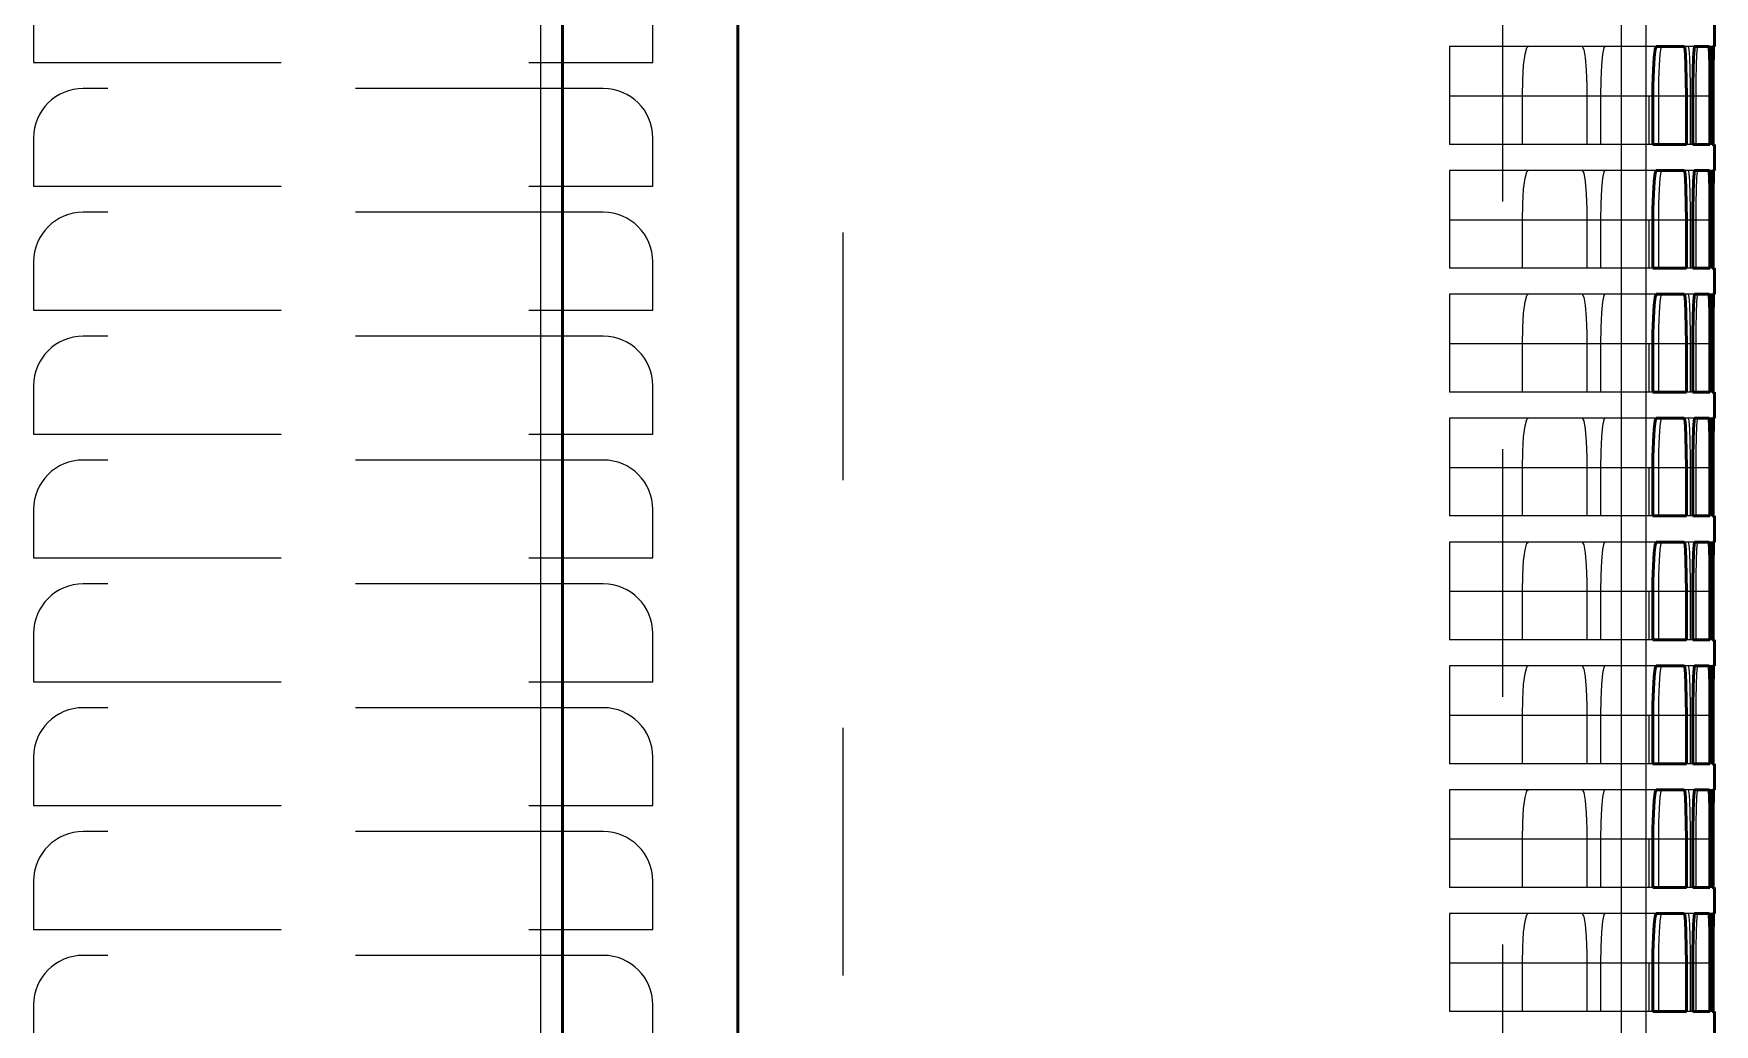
# Model space of a CAD drawing. Header units: inches. Extents: x 0 to 35.8, y 0 to 41.5.
# Drawn here: x 28.98 to 35.77, y 6.3 to 10.3 of the extents above; entities that cross this region are included whole.
import ezdxf

# ---------------------------------------------------------------- set-up
doc = ezdxf.new("R2010")
doc.units = ezdxf.units.IN
doc.header["$MEASUREMENT"] = 0
doc.linetypes.add('Dashed', pattern=[2, 1, -1])
for name, color, linetype, lineweight in [('AM_0', 7, 'Continuous', 50), ('AM_4', 3, 'Continuous', 25), ('AM_9', 6, 'Dashed', 25)]:
    doc.layers.add(name, color=color, linetype=linetype, lineweight=lineweight)

msp = doc.modelspace()

# ---------------------------------------------------------------- linework, layer by layer
at = {"layer": 'AM_0'}
for p, q in [((31.12, 14.625), (31.12, 2.375)), ((31.8271, 14.625), (31.8271, 4.04)), ((35.77, 10.355), (35.77, 10.25)), ((35.6481, 10.25), (35.5345, 10.25)), ((35.7485, 10.25), (35.6901, 10.25)), ((35.77, 10.25), (35.7636, 10.25)), ((35.5217, 10.05), (35.5217, 9.855)), ((35.657, 9.855), (35.657, 10.05)), ((35.6826, 10.05), (35.6826, 9.855)), ((35.7522, 9.855), (35.7522, 10.05)), ((35.7613, 10.05), (35.7613, 9.855)), ((35.7652, 9.855), (35.7652, 10.05)), ((35.5217, 9.855), (35.657, 9.855)), ((35.6826, 9.855), (35.7522, 9.855)), ((35.7613, 9.855), (35.77, 9.855)), ((35.77, 9.855), (35.77, 9.75)), ((35.6481, 9.75), (35.5345, 9.75)), ((35.7485, 9.75), (35.6901, 9.75)), ((35.77, 9.75), (35.7636, 9.75)), ((35.5217, 9.55), (35.5217, 9.355)), ((35.657, 9.355), (35.657, 9.55)), ((35.6826, 9.55), (35.6826, 9.355)), ((35.7522, 9.355), (35.7522, 9.55)), ((35.7613, 9.55), (35.7613, 9.355)), ((35.7652, 9.355), (35.7652, 9.55)), ((35.5217, 9.355), (35.657, 9.355)), ((35.6826, 9.355), (35.7522, 9.355)), ((35.7613, 9.355), (35.77, 9.355)), ((35.77, 9.355), (35.77, 9.25)), ((35.6481, 9.25), (35.5345, 9.25)), ((35.7485, 9.25), (35.6901, 9.25)), ((35.77, 9.25), (35.7636, 9.25)), ((35.5217, 9.05), (35.5217, 8.855)), ((35.657, 8.855), (35.657, 9.05)), ((35.6826, 9.05), (35.6826, 8.855)), ((35.7522, 8.855), (35.7522, 9.05)), ((35.7613, 9.05), (35.7613, 8.855)), ((35.7652, 8.855), (35.7652, 9.05)), ((35.5217, 8.855), (35.657, 8.855)), ((35.6826, 8.855), (35.7522, 8.855)), ((35.7613, 8.855), (35.77, 8.855)), ((35.77, 8.855), (35.77, 8.75)), ((35.6481, 8.75), (35.5345, 8.75)), ((35.7485, 8.75), (35.6901, 8.75)), ((35.77, 8.75), (35.7636, 8.75)), ((35.5217, 8.55), (35.5217, 8.355)), ((35.657, 8.355), (35.657, 8.55)), ((35.6826, 8.55), (35.6826, 8.355)), ((35.7522, 8.355), (35.7522, 8.55)), ((35.7613, 8.55), (35.7613, 8.355)), ((35.7652, 8.355), (35.7652, 8.55)), ((35.5217, 8.355), (35.657, 8.355)), ((35.6826, 8.355), (35.7522, 8.355)), ((35.7613, 8.355), (35.77, 8.355)), ((35.77, 8.355), (35.77, 8.25)), ((35.6481, 8.25), (35.5345, 8.25)), ((35.7485, 8.25), (35.6901, 8.25)), ((35.77, 8.25), (35.7636, 8.25)), ((35.5217, 8.05), (35.5217, 7.855)), ((35.657, 7.855), (35.657, 8.05)), ((35.6826, 8.05), (35.6826, 7.855)), ((35.7522, 7.855), (35.7522, 8.05)), ((35.7613, 8.05), (35.7613, 7.855)), ((35.7652, 7.855), (35.7652, 8.05)), ((35.5217, 7.855), (35.657, 7.855)), ((35.6826, 7.855), (35.7522, 7.855)), ((35.7613, 7.855), (35.77, 7.855)), ((35.77, 7.855), (35.77, 7.75)), ((35.6481, 7.75), (35.5345, 7.75)), ((35.7485, 7.75), (35.6901, 7.75)), ((35.77, 7.75), (35.7636, 7.75)), ((35.5217, 7.55), (35.5217, 7.355)), ((35.657, 7.355), (35.657, 7.55)), ((35.6826, 7.55), (35.6826, 7.355)), ((35.7522, 7.355), (35.7522, 7.55)), ((35.7613, 7.55), (35.7613, 7.355)), ((35.7652, 7.355), (35.7652, 7.55)), ((35.5217, 7.355), (35.657, 7.355)), ((35.6826, 7.355), (35.7522, 7.355)), ((35.7613, 7.355), (35.77, 7.355)), ((35.77, 7.355), (35.77, 7.25)), ((35.6481, 7.25), (35.5345, 7.25)), ((35.7485, 7.25), (35.6901, 7.25)), ((35.77, 7.25), (35.7636, 7.25)), ((35.5217, 7.05), (35.5217, 6.855)), ((35.657, 6.855), (35.657, 7.05)), ((35.6826, 7.05), (35.6826, 6.855)), ((35.7522, 6.855), (35.7522, 7.05)), ((35.7613, 7.05), (35.7613, 6.855)), ((35.7652, 6.855), (35.7652, 7.05)), ((35.5217, 6.855), (35.657, 6.855)), ((35.6826, 6.855), (35.7522, 6.855)), ((35.7613, 6.855), (35.77, 6.855)), ((35.77, 6.855), (35.77, 6.75)), ((35.6481, 6.75), (35.5345, 6.75)), ((35.7485, 6.75), (35.6901, 6.75)), ((35.77, 6.75), (35.7636, 6.75)), ((35.5217, 6.55), (35.5217, 6.355)), ((35.657, 6.355), (35.657, 6.55)), ((35.6826, 6.55), (35.6826, 6.355)), ((35.7522, 6.355), (35.7522, 6.55)), ((35.7613, 6.55), (35.7613, 6.355)), ((35.7652, 6.355), (35.7652, 6.55)), ((35.5217, 6.355), (35.657, 6.355)), ((35.6826, 6.355), (35.7522, 6.355)), ((35.7613, 6.355), (35.77, 6.355)), ((35.77, 6.355), (35.77, 6.25))]:
    msp.add_line(p, q, dxfattribs=at)
for points in [[(35.5345, 10.25), (35.5303, 10.2387), (35.5265, 10.206), (35.5236, 10.1557), (35.522, 10.0935), (35.5217, 10.05)], [(35.657, 10.05), (35.6565, 10.1162), (35.6551, 10.1748), (35.6529, 10.2195), (35.6501, 10.2451), (35.6481, 10.25)], [(35.6901, 10.25), (35.6877, 10.2387), (35.6855, 10.2061), (35.6838, 10.1559), (35.6828, 10.0938), (35.6826, 10.05)], [(35.7522, 10.05), (35.752, 10.1162), (35.7514, 10.1749), (35.7505, 10.2196), (35.7494, 10.2451), (35.7485, 10.25)], [(35.7636, 10.25), (35.7629, 10.2387), (35.7622, 10.2062), (35.7617, 10.156), (35.7614, 10.0939), (35.7613, 10.05)], [(35.7652, 10.05), (35.7653, 10.1162), (35.7656, 10.1749), (35.766, 10.2196), (35.7665, 10.2451), (35.7669, 10.25)], [(35.5345, 9.75), (35.5303, 9.7387), (35.5265, 9.706), (35.5236, 9.6557), (35.522, 9.5935), (35.5217, 9.55)], [(35.657, 9.55), (35.6565, 9.6162), (35.6551, 9.6748), (35.6529, 9.7195), (35.6501, 9.7451), (35.6481, 9.75)], [(35.6901, 9.75), (35.6877, 9.7387), (35.6855, 9.7061), (35.6838, 9.6559), (35.6828, 9.5938), (35.6826, 9.55)], [(35.7522, 9.55), (35.752, 9.6162), (35.7514, 9.6749), (35.7505, 9.7196), (35.7494, 9.7451), (35.7485, 9.75)], [(35.7636, 9.75), (35.7629, 9.7387), (35.7622, 9.7062), (35.7617, 9.656), (35.7614, 9.5939), (35.7613, 9.55)], [(35.7652, 9.55), (35.7653, 9.6162), (35.7656, 9.6749), (35.766, 9.7196), (35.7665, 9.7451), (35.7669, 9.75)], [(35.5345, 9.25), (35.5303, 9.2387), (35.5265, 9.206), (35.5236, 9.1557), (35.522, 9.0935), (35.5217, 9.05)], [(35.657, 9.05), (35.6565, 9.1162), (35.6551, 9.1748), (35.6529, 9.2195), (35.6501, 9.2451), (35.6481, 9.25)], [(35.6901, 9.25), (35.6877, 9.2387), (35.6855, 9.2061), (35.6838, 9.1559), (35.6828, 9.0938), (35.6826, 9.05)], [(35.7522, 9.05), (35.752, 9.1162), (35.7514, 9.1749), (35.7505, 9.2196), (35.7494, 9.2451), (35.7485, 9.25)], [(35.7636, 9.25), (35.7629, 9.2387), (35.7622, 9.2062), (35.7617, 9.156), (35.7614, 9.0939), (35.7613, 9.05)], [(35.7652, 9.05), (35.7653, 9.1162), (35.7656, 9.1749), (35.766, 9.2196), (35.7665, 9.2451), (35.7669, 9.25)], [(35.5345, 8.75), (35.5303, 8.7387), (35.5265, 8.706), (35.5236, 8.6557), (35.522, 8.5935), (35.5217, 8.55)], [(35.657, 8.55), (35.6565, 8.6162), (35.6551, 8.6748), (35.6529, 8.7195), (35.6501, 8.7451), (35.6481, 8.75)], [(35.6901, 8.75), (35.6877, 8.7387), (35.6855, 8.7061), (35.6838, 8.6559), (35.6828, 8.5938), (35.6826, 8.55)], [(35.7522, 8.55), (35.752, 8.6162), (35.7514, 8.6749), (35.7505, 8.7196), (35.7494, 8.7451), (35.7485, 8.75)], [(35.7636, 8.75), (35.7629, 8.7387), (35.7622, 8.7062), (35.7617, 8.656), (35.7614, 8.5939), (35.7613, 8.55)], [(35.7652, 8.55), (35.7653, 8.6162), (35.7656, 8.6749), (35.766, 8.7196), (35.7665, 8.7451), (35.7669, 8.75)], [(35.5345, 8.25), (35.5303, 8.2387), (35.5265, 8.206), (35.5236, 8.1557), (35.522, 8.0935), (35.5217, 8.05)], [(35.657, 8.05), (35.6565, 8.1162), (35.6551, 8.1748), (35.6529, 8.2195), (35.6501, 8.2451), (35.6481, 8.25)], [(35.6901, 8.25), (35.6877, 8.2387), (35.6855, 8.2061), (35.6838, 8.1559), (35.6828, 8.0938), (35.6826, 8.05)], [(35.7522, 8.05), (35.752, 8.1162), (35.7514, 8.1749), (35.7505, 8.2196), (35.7494, 8.2451), (35.7485, 8.25)], [(35.7636, 8.25), (35.7629, 8.2387), (35.7622, 8.2062), (35.7617, 8.156), (35.7614, 8.0939), (35.7613, 8.05)], [(35.7652, 8.05), (35.7653, 8.1162), (35.7656, 8.1749), (35.766, 8.2196), (35.7665, 8.2451), (35.7669, 8.25)], [(35.5345, 7.75), (35.5303, 7.7387), (35.5265, 7.706), (35.5236, 7.6557), (35.522, 7.5935), (35.5217, 7.55)], [(35.657, 7.55), (35.6565, 7.6162), (35.6551, 7.6748), (35.6529, 7.7195), (35.6501, 7.7451), (35.6481, 7.75)], [(35.6901, 7.75), (35.6877, 7.7387), (35.6855, 7.7061), (35.6838, 7.6559), (35.6828, 7.5938), (35.6826, 7.55)], [(35.7522, 7.55), (35.752, 7.6162), (35.7514, 7.6749), (35.7505, 7.7196), (35.7494, 7.7451), (35.7485, 7.75)], [(35.7636, 7.75), (35.7629, 7.7387), (35.7622, 7.7062), (35.7617, 7.656), (35.7614, 7.5939), (35.7613, 7.55)], [(35.7652, 7.55), (35.7653, 7.6162), (35.7656, 7.6749), (35.766, 7.7196), (35.7665, 7.7451), (35.7669, 7.75)], [(35.5345, 7.25), (35.5303, 7.2387), (35.5265, 7.206), (35.5236, 7.1557), (35.522, 7.0935), (35.5217, 7.05)], [(35.657, 7.05), (35.6565, 7.1162), (35.6551, 7.1748), (35.6529, 7.2195), (35.6501, 7.2451), (35.6481, 7.25)], [(35.6901, 7.25), (35.6877, 7.2387), (35.6855, 7.2061), (35.6838, 7.1559), (35.6828, 7.0938), (35.6826, 7.05)], [(35.7522, 7.05), (35.752, 7.1162), (35.7514, 7.1749), (35.7505, 7.2196), (35.7494, 7.2451), (35.7485, 7.25)], [(35.7636, 7.25), (35.7629, 7.2387), (35.7622, 7.2062), (35.7617, 7.156), (35.7614, 7.0939), (35.7613, 7.05)], [(35.7652, 7.05), (35.7653, 7.1162), (35.7656, 7.1749), (35.766, 7.2196), (35.7665, 7.2451), (35.7669, 7.25)], [(35.5345, 6.75), (35.5303, 6.7387), (35.5265, 6.706), (35.5236, 6.6557), (35.522, 6.5935), (35.5217, 6.55)], [(35.657, 6.55), (35.6565, 6.6162), (35.6551, 6.6748), (35.6529, 6.7195), (35.6501, 6.7451), (35.6481, 6.75)], [(35.6901, 6.75), (35.6877, 6.7387), (35.6855, 6.7061), (35.6838, 6.6559), (35.6828, 6.5938), (35.6826, 6.55)], [(35.7522, 6.55), (35.752, 6.6162), (35.7514, 6.6749), (35.7505, 6.7196), (35.7494, 6.7451), (35.7485, 6.75)], [(35.7636, 6.75), (35.7629, 6.7387), (35.7622, 6.7062), (35.7617, 6.656), (35.7614, 6.5939), (35.7613, 6.55)], [(35.7652, 6.55), (35.7653, 6.6162), (35.7656, 6.6749), (35.766, 6.7196), (35.7665, 6.7451), (35.7669, 6.75)]]:
    msp.add_lwpolyline(points, dxfattribs=at)
at = {"layer": 'AM_4'}
for p, q in [((31.0309, 14.625), (31.0309, 2.375)), ((35.394, 14.625), (35.394, 4.6385)), ((35.4937, 14.625), (35.4937, 4.6214)), ((35.657, 10.05), (35.5217, 10.05)), ((35.7522, 10.05), (35.6826, 10.05)), ((35.7652, 10.05), (35.7613, 10.05)), ((35.657, 9.55), (35.5217, 9.55)), ((35.7522, 9.55), (35.6826, 9.55)), ((35.7652, 9.55), (35.7613, 9.55)), ((35.657, 9.05), (35.5217, 9.05)), ((35.7522, 9.05), (35.6826, 9.05)), ((35.7652, 9.05), (35.7613, 9.05)), ((35.657, 8.55), (35.5217, 8.55)), ((35.7522, 8.55), (35.6826, 8.55)), ((35.7652, 8.55), (35.7613, 8.55)), ((35.657, 8.05), (35.5217, 8.05)), ((35.7522, 8.05), (35.6826, 8.05)), ((35.7652, 8.05), (35.7613, 8.05)), ((35.657, 7.55), (35.5217, 7.55)), ((35.7522, 7.55), (35.6826, 7.55)), ((35.7652, 7.55), (35.7613, 7.55)), ((35.657, 7.05), (35.5217, 7.05)), ((35.7522, 7.05), (35.6826, 7.05)), ((35.7652, 7.05), (35.7613, 7.05)), ((35.657, 6.55), (35.5217, 6.55)), ((35.7522, 6.55), (35.6826, 6.55)), ((35.7652, 6.55), (35.7613, 6.55))]:
    msp.add_line(p, q, dxfattribs=at)
at = {"layer": 'AM_9'}
for p, q in [((32.2511, 41.5), (32.2511, 1.625)), ((34.9142, 14.625), (34.9142, 1.625)), ((28.984, 10.381), (28.984, 10.186)), ((31.484, 10.186), (31.484, 10.381)), ((34.7, 10.25), (34.7, 9.855)), ((35.5345, 10.25), (34.7, 10.25)), ((35.6901, 10.25), (35.6481, 10.25)), ((35.7636, 10.25), (35.7485, 10.25)), ((28.984, 10.186), (31.484, 10.186)), ((31.284, 10.081), (29.184, 10.081)), ((35.5217, 10.05), (34.7, 10.05)), ((34.995, 9.855), (34.995, 10.05)), ((35.2549, 10.05), (35.2549, 9.855)), ((35.3116, 9.855), (35.3116, 10.05)), ((35.5051, 10.05), (35.5051, 9.855)), ((35.5452, 9.855), (35.5452, 10.05)), ((35.6826, 10.05), (35.657, 10.05)), ((35.6727, 10.05), (35.6727, 9.855)), ((35.6963, 9.855), (35.6963, 10.05)), ((35.7613, 10.05), (35.7522, 10.05)), ((35.758, 10.05), (35.758, 9.855)), ((28.984, 9.881), (28.984, 9.686)), ((31.484, 9.686), (31.484, 9.881)), ((35.5217, 9.855), (34.7, 9.855)), ((35.6826, 9.855), (35.657, 9.855)), ((35.7613, 9.855), (35.7522, 9.855)), ((34.7, 9.75), (34.7, 9.355)), ((35.5345, 9.75), (34.7, 9.75)), ((35.6901, 9.75), (35.6481, 9.75)), ((35.7636, 9.75), (35.7485, 9.75)), ((28.984, 9.686), (31.484, 9.686)), ((31.284, 9.581), (29.184, 9.581)), ((35.5217, 9.55), (34.7, 9.55)), ((34.995, 9.355), (34.995, 9.55)), ((35.2549, 9.55), (35.2549, 9.355)), ((35.3116, 9.355), (35.3116, 9.55)), ((35.5051, 9.55), (35.5051, 9.355)), ((35.5452, 9.355), (35.5452, 9.55)), ((35.6826, 9.55), (35.657, 9.55)), ((35.6727, 9.55), (35.6727, 9.355)), ((35.6963, 9.355), (35.6963, 9.55)), ((35.7613, 9.55), (35.7522, 9.55)), ((35.758, 9.55), (35.758, 9.355)), ((28.984, 9.381), (28.984, 9.186)), ((31.484, 9.186), (31.484, 9.381)), ((35.5217, 9.355), (34.7, 9.355)), ((35.6826, 9.355), (35.657, 9.355)), ((35.7613, 9.355), (35.7522, 9.355)), ((34.7, 9.25), (34.7, 8.855)), ((35.5345, 9.25), (34.7, 9.25)), ((35.6901, 9.25), (35.6481, 9.25)), ((35.7636, 9.25), (35.7485, 9.25)), ((28.984, 9.186), (31.484, 9.186)), ((31.284, 9.081), (29.184, 9.081)), ((35.5217, 9.05), (34.7, 9.05)), ((34.995, 8.855), (34.995, 9.05)), ((35.2549, 9.05), (35.2549, 8.855)), ((35.3116, 8.855), (35.3116, 9.05)), ((35.5051, 9.05), (35.5051, 8.855)), ((35.5452, 8.855), (35.5452, 9.05)), ((35.6826, 9.05), (35.657, 9.05)), ((35.6727, 9.05), (35.6727, 8.855)), ((35.6963, 8.855), (35.6963, 9.05)), ((35.7613, 9.05), (35.7522, 9.05)), ((35.758, 9.05), (35.758, 8.855)), ((28.984, 8.881), (28.984, 8.686)), ((31.484, 8.686), (31.484, 8.881)), ((35.5217, 8.855), (34.7, 8.855)), ((35.6826, 8.855), (35.657, 8.855)), ((35.7613, 8.855), (35.7522, 8.855)), ((34.7, 8.75), (34.7, 8.355)), ((35.5345, 8.75), (34.7, 8.75)), ((35.6901, 8.75), (35.6481, 8.75)), ((35.7636, 8.75), (35.7485, 8.75)), ((28.984, 8.686), (31.484, 8.686)), ((31.284, 8.581), (29.184, 8.581)), ((35.5217, 8.55), (34.7, 8.55)), ((34.995, 8.355), (34.995, 8.55)), ((35.2549, 8.55), (35.2549, 8.355)), ((35.3116, 8.355), (35.3116, 8.55)), ((35.5051, 8.55), (35.5051, 8.355)), ((35.5452, 8.355), (35.5452, 8.55)), ((35.6826, 8.55), (35.657, 8.55)), ((35.6727, 8.55), (35.6727, 8.355)), ((35.6963, 8.355), (35.6963, 8.55)), ((35.7613, 8.55), (35.7522, 8.55)), ((35.758, 8.55), (35.758, 8.355)), ((28.984, 8.381), (28.984, 8.186)), ((31.484, 8.186), (31.484, 8.381)), ((35.5217, 8.355), (34.7, 8.355)), ((35.6826, 8.355), (35.657, 8.355)), ((35.7613, 8.355), (35.7522, 8.355)), ((34.7, 8.25), (34.7, 7.855)), ((35.5345, 8.25), (34.7, 8.25)), ((35.6901, 8.25), (35.6481, 8.25)), ((35.7636, 8.25), (35.7485, 8.25)), ((28.984, 8.186), (31.484, 8.186)), ((31.284, 8.081), (29.184, 8.081)), ((35.5217, 8.05), (34.7, 8.05)), ((34.995, 7.855), (34.995, 8.05)), ((35.2549, 8.05), (35.2549, 7.855)), ((35.3116, 7.855), (35.3116, 8.05)), ((35.5051, 8.05), (35.5051, 7.855)), ((35.5452, 7.855), (35.5452, 8.05)), ((35.6826, 8.05), (35.657, 8.05)), ((35.6727, 8.05), (35.6727, 7.855)), ((35.6963, 7.855), (35.6963, 8.05)), ((35.7613, 8.05), (35.7522, 8.05)), ((35.758, 8.05), (35.758, 7.855)), ((28.984, 7.881), (28.984, 7.686)), ((31.484, 7.686), (31.484, 7.881)), ((35.5217, 7.855), (34.7, 7.855)), ((35.6826, 7.855), (35.657, 7.855)), ((35.7613, 7.855), (35.7522, 7.855)), ((34.7, 7.75), (34.7, 7.355)), ((35.5345, 7.75), (34.7, 7.75)), ((35.6901, 7.75), (35.6481, 7.75)), ((35.7636, 7.75), (35.7485, 7.75)), ((28.984, 7.686), (31.484, 7.686)), ((31.284, 7.581), (29.184, 7.581)), ((35.5217, 7.55), (34.7, 7.55)), ((34.995, 7.355), (34.995, 7.55)), ((35.2549, 7.55), (35.2549, 7.355)), ((35.3116, 7.355), (35.3116, 7.55)), ((35.5051, 7.55), (35.5051, 7.355)), ((35.5452, 7.355), (35.5452, 7.55)), ((35.6826, 7.55), (35.657, 7.55)), ((35.6727, 7.55), (35.6727, 7.355)), ((35.6963, 7.355), (35.6963, 7.55)), ((35.7613, 7.55), (35.7522, 7.55)), ((35.758, 7.55), (35.758, 7.355)), ((28.984, 7.381), (28.984, 7.186)), ((31.484, 7.186), (31.484, 7.381)), ((35.5217, 7.355), (34.7, 7.355)), ((35.6826, 7.355), (35.657, 7.355)), ((35.7613, 7.355), (35.7522, 7.355)), ((34.7, 7.25), (34.7, 6.855)), ((35.5345, 7.25), (34.7, 7.25)), ((35.6901, 7.25), (35.6481, 7.25)), ((35.7636, 7.25), (35.7485, 7.25)), ((28.984, 7.186), (31.484, 7.186)), ((31.284, 7.081), (29.184, 7.081)), ((35.5217, 7.05), (34.7, 7.05)), ((34.995, 6.855), (34.995, 7.05)), ((35.2549, 7.05), (35.2549, 6.855)), ((35.3116, 6.855), (35.3116, 7.05)), ((35.5051, 7.05), (35.5051, 6.855)), ((35.5452, 6.855), (35.5452, 7.05)), ((35.6826, 7.05), (35.657, 7.05)), ((35.6727, 7.05), (35.6727, 6.855)), ((35.6963, 6.855), (35.6963, 7.05)), ((35.7613, 7.05), (35.7522, 7.05)), ((35.758, 7.05), (35.758, 6.855)), ((28.984, 6.881), (28.984, 6.686)), ((31.484, 6.686), (31.484, 6.881)), ((35.5217, 6.855), (34.7, 6.855)), ((35.6826, 6.855), (35.657, 6.855)), ((35.7613, 6.855), (35.7522, 6.855)), ((34.7, 6.75), (34.7, 6.355)), ((35.5345, 6.75), (34.7, 6.75)), ((35.6901, 6.75), (35.6481, 6.75)), ((35.7636, 6.75), (35.7485, 6.75)), ((28.984, 6.686), (31.484, 6.686)), ((31.284, 6.581), (29.184, 6.581)), ((35.5217, 6.55), (34.7, 6.55)), ((34.995, 6.355), (34.995, 6.55)), ((35.2549, 6.55), (35.2549, 6.355)), ((35.3116, 6.355), (35.3116, 6.55)), ((35.5051, 6.55), (35.5051, 6.355)), ((35.5452, 6.355), (35.5452, 6.55)), ((35.6826, 6.55), (35.657, 6.55)), ((35.6727, 6.55), (35.6727, 6.355)), ((35.6963, 6.355), (35.6963, 6.55)), ((35.7613, 6.55), (35.7522, 6.55)), ((35.758, 6.55), (35.758, 6.355)), ((28.984, 6.381), (28.984, 6.186)), ((31.484, 6.186), (31.484, 6.381)), ((35.5217, 6.355), (34.7, 6.355)), ((35.6826, 6.355), (35.657, 6.355)), ((35.7613, 6.355), (35.7522, 6.355))]:
    msp.add_line(p, q, dxfattribs=at)
for points in [[(34.995, 10.05), (34.9962, 10.1159), (34.9999, 10.1743), (35.0056, 10.219), (35.0126, 10.2448), (35.0177, 10.25)], [(35.2361, 10.25), (35.2424, 10.2386), (35.2479, 10.2058), (35.2521, 10.1553), (35.2545, 10.0931), (35.2549, 10.05)], [(35.3116, 10.05), (35.3125, 10.116), (35.3154, 10.1746), (35.3197, 10.2192), (35.3251, 10.245), (35.329, 10.25)], [(35.5452, 10.05), (35.5459, 10.1161), (35.5479, 10.1748), (35.5509, 10.2194), (35.5547, 10.245), (35.5573, 10.25)], [(35.6644, 10.25), (35.6672, 10.2387), (35.6696, 10.2061), (35.6714, 10.1559), (35.6725, 10.0937), (35.6727, 10.05)], [(35.6963, 10.05), (35.6967, 10.1162), (35.6978, 10.1749), (35.6996, 10.2195), (35.7017, 10.2451), (35.7032, 10.25)], [(35.755, 10.25), (35.756, 10.2387), (35.7569, 10.2062), (35.7576, 10.156), (35.758, 10.0939), (35.758, 10.05)], [(34.995, 9.55), (34.9962, 9.6159), (34.9999, 9.6743), (35.0056, 9.719), (35.0126, 9.7448), (35.0177, 9.75)], [(35.2361, 9.75), (35.2424, 9.7386), (35.2479, 9.7058), (35.2521, 9.6553), (35.2545, 9.5931), (35.2549, 9.55)], [(35.3116, 9.55), (35.3125, 9.616), (35.3154, 9.6746), (35.3197, 9.7192), (35.3251, 9.745), (35.329, 9.75)], [(35.5452, 9.55), (35.5459, 9.6161), (35.5479, 9.6748), (35.5509, 9.7194), (35.5547, 9.745), (35.5573, 9.75)], [(35.6644, 9.75), (35.6672, 9.7387), (35.6696, 9.7061), (35.6714, 9.6559), (35.6725, 9.5937), (35.6727, 9.55)], [(35.6963, 9.55), (35.6967, 9.6162), (35.6978, 9.6749), (35.6996, 9.7195), (35.7017, 9.7451), (35.7032, 9.75)], [(35.755, 9.75), (35.756, 9.7387), (35.7569, 9.7062), (35.7576, 9.656), (35.758, 9.5939), (35.758, 9.55)], [(34.995, 9.05), (34.9962, 9.1159), (34.9999, 9.1743), (35.0056, 9.219), (35.0126, 9.2448), (35.0177, 9.25)], [(35.2361, 9.25), (35.2424, 9.2386), (35.2479, 9.2058), (35.2521, 9.1553), (35.2545, 9.0931), (35.2549, 9.05)], [(35.3116, 9.05), (35.3125, 9.116), (35.3154, 9.1746), (35.3197, 9.2192), (35.3251, 9.245), (35.329, 9.25)], [(35.5452, 9.05), (35.5459, 9.1161), (35.5479, 9.1748), (35.5509, 9.2194), (35.5547, 9.245), (35.5573, 9.25)], [(35.6644, 9.25), (35.6672, 9.2387), (35.6696, 9.2061), (35.6714, 9.1559), (35.6725, 9.0937), (35.6727, 9.05)], [(35.6963, 9.05), (35.6967, 9.1162), (35.6978, 9.1749), (35.6996, 9.2195), (35.7017, 9.2451), (35.7032, 9.25)], [(35.755, 9.25), (35.756, 9.2387), (35.7569, 9.2062), (35.7576, 9.156), (35.758, 9.0939), (35.758, 9.05)], [(34.995, 8.55), (34.9962, 8.6159), (34.9999, 8.6743), (35.0056, 8.719), (35.0126, 8.7448), (35.0177, 8.75)], [(35.2361, 8.75), (35.2424, 8.7386), (35.2479, 8.7058), (35.2521, 8.6553), (35.2545, 8.5931), (35.2549, 8.55)], [(35.3116, 8.55), (35.3125, 8.616), (35.3154, 8.6746), (35.3197, 8.7192), (35.3251, 8.745), (35.329, 8.75)], [(35.5452, 8.55), (35.5459, 8.6161), (35.5479, 8.6748), (35.5509, 8.7194), (35.5547, 8.745), (35.5573, 8.75)], [(35.6644, 8.75), (35.6672, 8.7387), (35.6696, 8.7061), (35.6714, 8.6559), (35.6725, 8.5937), (35.6727, 8.55)], [(35.6963, 8.55), (35.6967, 8.6162), (35.6978, 8.6749), (35.6996, 8.7195), (35.7017, 8.7451), (35.7032, 8.75)], [(35.755, 8.75), (35.756, 8.7387), (35.7569, 8.7062), (35.7576, 8.656), (35.758, 8.5939), (35.758, 8.55)], [(34.995, 8.05), (34.9962, 8.1159), (34.9999, 8.1743), (35.0056, 8.219), (35.0126, 8.2448), (35.0177, 8.25)], [(35.2361, 8.25), (35.2424, 8.2386), (35.2479, 8.2058), (35.2521, 8.1553), (35.2545, 8.0931), (35.2549, 8.05)], [(35.3116, 8.05), (35.3125, 8.116), (35.3154, 8.1746), (35.3197, 8.2192), (35.3251, 8.245), (35.329, 8.25)], [(35.5452, 8.05), (35.5459, 8.1161), (35.5479, 8.1748), (35.5509, 8.2194), (35.5547, 8.245), (35.5573, 8.25)], [(35.6644, 8.25), (35.6672, 8.2387), (35.6696, 8.2061), (35.6714, 8.1559), (35.6725, 8.0937), (35.6727, 8.05)], [(35.6963, 8.05), (35.6967, 8.1162), (35.6978, 8.1749), (35.6996, 8.2195), (35.7017, 8.2451), (35.7032, 8.25)], [(35.755, 8.25), (35.756, 8.2387), (35.7569, 8.2062), (35.7576, 8.156), (35.758, 8.0939), (35.758, 8.05)], [(34.995, 7.55), (34.9962, 7.6159), (34.9999, 7.6743), (35.0056, 7.719), (35.0126, 7.7448), (35.0177, 7.75)], [(35.2361, 7.75), (35.2424, 7.7386), (35.2479, 7.7058), (35.2521, 7.6553), (35.2545, 7.5931), (35.2549, 7.55)], [(35.3116, 7.55), (35.3125, 7.616), (35.3154, 7.6746), (35.3197, 7.7192), (35.3251, 7.745), (35.329, 7.75)], [(35.5452, 7.55), (35.5459, 7.6161), (35.5479, 7.6748), (35.5509, 7.7194), (35.5547, 7.745), (35.5573, 7.75)], [(35.6644, 7.75), (35.6672, 7.7387), (35.6696, 7.7061), (35.6714, 7.6559), (35.6725, 7.5937), (35.6727, 7.55)], [(35.6963, 7.55), (35.6967, 7.6162), (35.6978, 7.6749), (35.6996, 7.7195), (35.7017, 7.7451), (35.7032, 7.75)], [(35.755, 7.75), (35.756, 7.7387), (35.7569, 7.7062), (35.7576, 7.656), (35.758, 7.5939), (35.758, 7.55)], [(34.995, 7.05), (34.9962, 7.1159), (34.9999, 7.1743), (35.0056, 7.219), (35.0126, 7.2448), (35.0177, 7.25)], [(35.2361, 7.25), (35.2424, 7.2386), (35.2479, 7.2058), (35.2521, 7.1553), (35.2545, 7.0931), (35.2549, 7.05)], [(35.3116, 7.05), (35.3125, 7.116), (35.3154, 7.1746), (35.3197, 7.2192), (35.3251, 7.245), (35.329, 7.25)], [(35.5452, 7.05), (35.5459, 7.1161), (35.5479, 7.1748), (35.5509, 7.2194), (35.5547, 7.245), (35.5573, 7.25)], [(35.6644, 7.25), (35.6672, 7.2387), (35.6696, 7.2061), (35.6714, 7.1559), (35.6725, 7.0937), (35.6727, 7.05)], [(35.6963, 7.05), (35.6967, 7.1162), (35.6978, 7.1749), (35.6996, 7.2195), (35.7017, 7.2451), (35.7032, 7.25)], [(35.755, 7.25), (35.756, 7.2387), (35.7569, 7.2062), (35.7576, 7.156), (35.758, 7.0939), (35.758, 7.05)], [(34.995, 6.55), (34.9962, 6.6159), (34.9999, 6.6743), (35.0056, 6.719), (35.0126, 6.7448), (35.0177, 6.75)], [(35.2361, 6.75), (35.2424, 6.7386), (35.2479, 6.7058), (35.2521, 6.6553), (35.2545, 6.5931), (35.2549, 6.55)], [(35.3116, 6.55), (35.3125, 6.616), (35.3154, 6.6746), (35.3197, 6.7192), (35.3251, 6.745), (35.329, 6.75)], [(35.5452, 6.55), (35.5459, 6.6161), (35.5479, 6.6748), (35.5509, 6.7194), (35.5547, 6.745), (35.5573, 6.75)], [(35.6644, 6.75), (35.6672, 6.7387), (35.6696, 6.7061), (35.6714, 6.6559), (35.6725, 6.5937), (35.6727, 6.55)], [(35.6963, 6.55), (35.6967, 6.6162), (35.6978, 6.6749), (35.6996, 6.7195), (35.7017, 6.7451), (35.7032, 6.75)], [(35.755, 6.75), (35.756, 6.7387), (35.7569, 6.7062), (35.7576, 6.656), (35.758, 6.5939), (35.758, 6.55)]]:
    msp.add_lwpolyline(points, dxfattribs=at)
for centre, start, end in [((29.184, 9.881), 90, 180), ((31.284, 9.881), 360, 90), ((29.184, 9.381), 90, 180), ((31.284, 9.381), 360, 90), ((29.184, 8.881), 90, 180), ((31.284, 8.881), 0, 90), ((29.184, 8.381), 90, 180), ((31.284, 8.381), 0, 90), ((29.184, 7.881), 90, 180), ((31.284, 7.881), 0, 90), ((29.184, 7.381), 90, 180), ((31.284, 7.381), 0, 90), ((29.184, 6.881), 90, 180), ((31.284, 6.881), 0, 90), ((29.184, 6.381), 90, 180), ((31.284, 6.381), 360, 90)]:
    msp.add_arc(centre, 0.2, start, end, dxfattribs=at)

doc.saveas('drawing.dxf')
